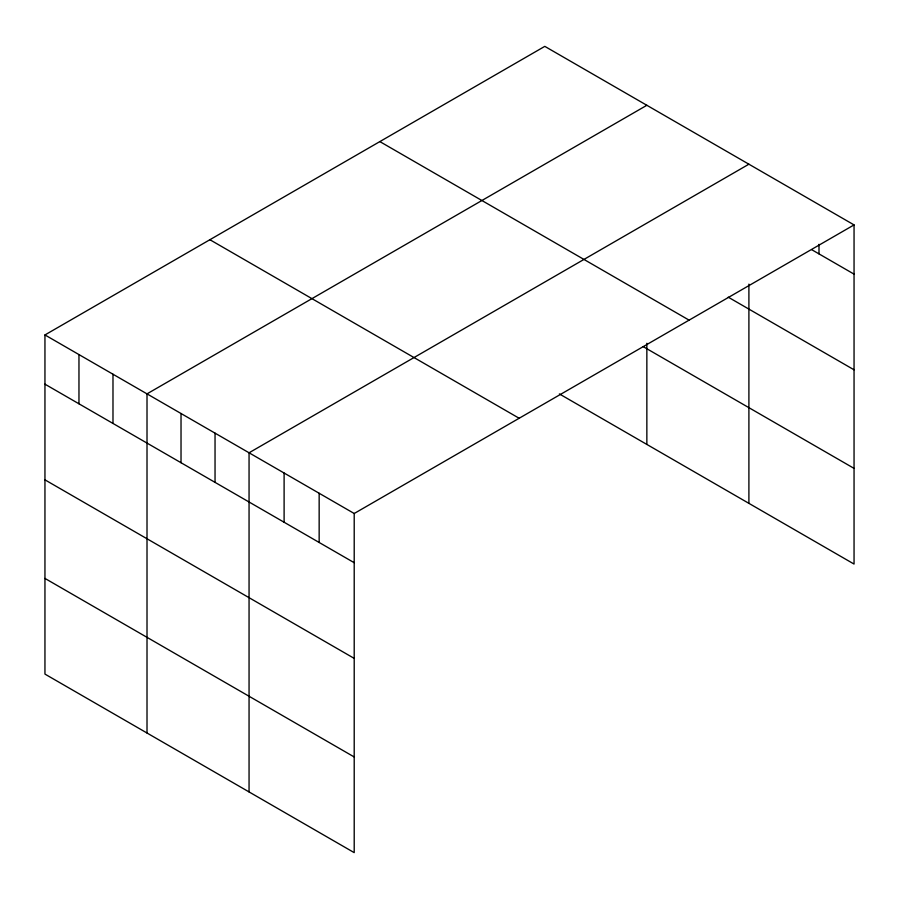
<?xml version="1.0" encoding="UTF-8"?>
<svg xmlns="http://www.w3.org/2000/svg" width="899" height="899" viewBox="0 0 899 899"><rect width="100%" height="100%" fill="white"/><g stroke="black" fill="none" stroke-linecap="round" stroke-linejoin="round"><path stroke-width="1.35" d="M854.05 224.907L354.206 513.498L354.206 852.634L44.95 674.093L44.95 334.945L544.794 46.366L854.05 224.907L854.05 564.055L559.369 393.919M646.853 105.284L147.009 393.863L147.009 733.011M748.901 164.202L249.057 452.793L249.057 791.929M811.752 249.708L854.05 274.128M728.246 297.176L854.05 369.804M379.85 141.593L689.106 320.145M643.201 346.643L854.05 468.379M209.894 239.718L519.15 418.26M44.95 334.945L354.206 513.498M44.95 384.165L354.206 562.707M44.95 479.841L354.206 658.383M44.95 578.417L354.206 756.958M819 244.326L819 253.889M748.901 284.14L748.901 503.35M646.853 343.272L646.853 444.432M319.156 493.259L319.156 542.479M284.106 473.02L284.106 522.24M215.041 433.149L215.041 482.358M181.025 413.506L181.025 462.727M112.982 374.231L112.982 423.44M78.966 354.588L78.966 403.797"/></g></svg>
